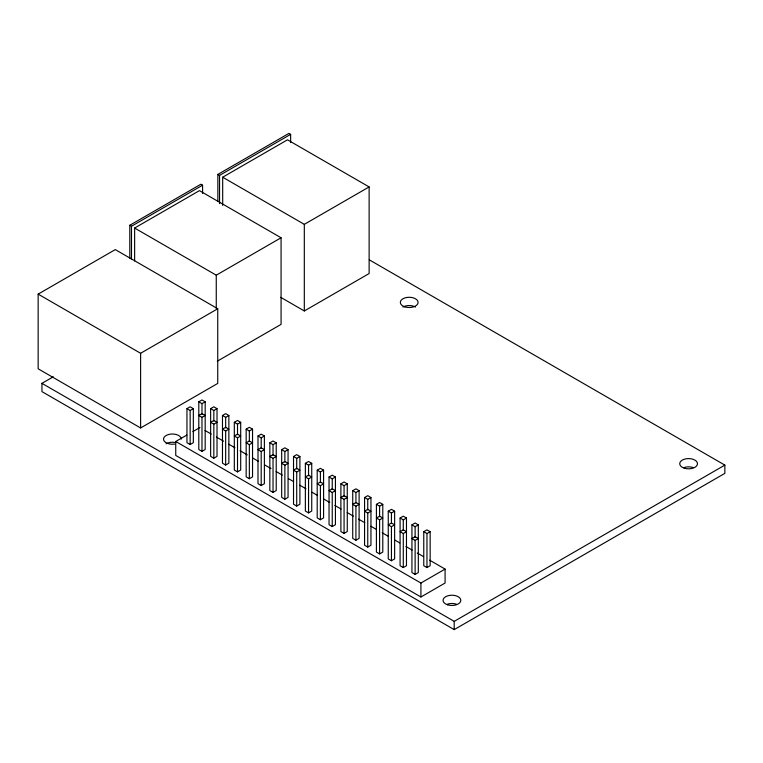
<?xml version="1.0" encoding="UTF-8"?>
<svg xmlns="http://www.w3.org/2000/svg" width="763" height="763" viewBox="0 0 763 763"><rect width="100%" height="100%" fill="white"/><g stroke="black" fill="none" stroke-linecap="round" stroke-linejoin="round"><path stroke-width="1.14" d="M129.796 258.228L129.796 225.266L200.888 184.217L202.577 185.199L202.577 193.44M217.856 201.499L217.856 174.422L288.948 133.382L290.636 134.355L290.636 142.595M129.796 225.266L131.484 226.239L202.577 185.199M217.856 174.422L219.544 175.404L290.636 134.355M134.631 260.936L134.631 228.051L199.439 190.636L281.07 237.77L281.07 324.38L217.283 361.204M222.682 205.4L222.682 177.216L287.498 139.801L369.13 186.925L369.13 273.536L304.313 310.961L280.717 297.332M38.15 294.127L115.28 249.596L217.741 308.748L217.741 383.417L140.611 427.957L38.15 368.796L38.15 294.127L140.611 353.288L217.741 308.748M134.631 228.051L216.263 275.185L281.07 237.77M222.682 177.216L304.313 224.341L369.13 186.925M369.282 259.821L724.85 465.106L724.85 473.365L454.204 629.618L41.946 391.61L41.946 383.35L53.267 376.808M186.954 408.644L190.149 406.803L193.335 408.644L193.335 442.683L190.149 444.524L186.954 442.683L186.954 408.644L190.149 410.484L193.335 408.644M198.8 401.805L201.985 399.965L205.18 401.805L205.18 449.521L201.985 451.362L198.8 449.521L198.8 401.805L201.985 403.646L205.18 401.805M210.636 408.644L213.831 406.803L217.016 408.644L217.016 456.36L213.831 458.201L210.636 456.36L210.636 408.644L213.831 410.484L217.016 408.644M201.985 417.323L205.18 415.482L201.985 413.641L198.8 415.482L201.985 417.323L201.985 451.362M429.626 560.156L445.087 569.084L445.087 583.037L420.918 596.99L175.738 455.435L175.738 441.481L186.811 435.091M192.858 431.6L199.906 427.528M222.481 415.482L225.667 413.641L228.862 415.482L228.862 463.198L225.667 465.039L222.481 463.198L222.481 415.482L225.667 417.323L228.862 415.482M213.831 424.161L217.016 422.311L213.831 420.47L210.636 422.311L213.831 424.161L213.831 458.201M234.317 422.311L237.512 420.47L240.698 422.311L240.698 470.027L237.512 471.868L234.317 470.027L234.317 422.311L237.512 424.161L240.698 422.311M225.667 430.99L228.862 429.149L225.667 427.309L222.481 429.149L225.667 430.99L225.667 465.039M246.163 429.149L249.348 427.309L252.543 429.149L252.543 476.865L249.348 478.706L246.163 476.865L246.163 429.149L249.348 430.99L252.543 429.149M237.512 437.828L240.698 435.988L237.512 434.147L234.317 435.988L237.512 437.828L237.512 471.868M257.999 435.988L261.194 434.147L264.38 435.988L264.38 483.704L261.194 485.545L257.999 483.704L257.999 435.988L261.194 437.828L264.38 435.988M249.348 444.667L252.543 442.826L249.348 440.985L246.163 442.826L249.348 444.667L249.348 478.706M269.844 442.826L273.03 440.985L276.225 442.826L276.225 490.542L273.03 492.383L269.844 490.542L269.844 442.826L273.03 444.667L276.225 442.826M261.194 451.505L264.38 449.665L261.194 447.814L257.999 449.665L261.194 451.505L261.194 485.545M281.681 449.665L284.876 447.814L288.061 449.665L288.061 497.371L284.876 499.221L281.681 497.371L281.681 449.665L284.876 451.505L288.061 449.665M273.03 458.334L276.225 456.493L273.03 454.653L269.844 456.493L273.03 458.334L273.03 492.383M293.526 456.493L296.712 454.653L299.907 456.493L299.907 504.209L296.712 506.05L293.526 504.209L293.526 456.493L296.712 458.334L299.907 456.493M284.876 465.172L288.061 463.332L284.876 461.491L281.681 463.332L284.876 465.172L284.876 499.221M305.362 463.332L308.557 461.491L311.743 463.332L311.743 511.048L308.557 512.889L305.362 511.048L305.362 463.332L308.557 465.172L311.743 463.332M296.712 472.011L299.907 470.17L296.712 468.329L293.526 470.17L296.712 472.011L296.712 506.05M317.208 470.17L320.393 468.329L323.588 470.17L323.588 517.886L320.393 519.727L317.208 517.886L317.208 470.17L320.393 472.011L323.588 470.17M308.557 478.849L311.743 477.009L308.557 475.168L305.362 477.009L308.557 478.849L308.557 512.889M329.044 477.009L332.239 475.168L335.424 477.009L335.424 524.725L332.239 526.565L329.044 524.725L329.044 477.009L332.239 478.849L335.424 477.009M320.393 485.688L323.588 483.837L320.393 481.997L317.208 483.837L320.393 485.688L320.393 519.727M340.889 483.837L344.075 481.997L347.27 483.837L347.27 531.553L344.075 533.394L340.889 531.553L340.889 483.837L344.075 485.688L347.27 483.837M332.239 492.516L335.424 490.676L332.239 488.835L329.044 490.676L332.239 492.516L332.239 526.565M352.725 490.676L355.92 488.835L359.106 490.676L359.106 538.392L355.92 540.233L352.725 538.392L352.725 490.676L355.92 492.516L359.106 490.676M344.075 499.355L347.27 497.514L344.075 495.673L340.889 497.514L344.075 499.355L344.075 533.394M364.571 497.514L367.756 495.673L370.952 497.514L370.952 545.23L367.756 547.071L364.571 545.23L364.571 497.514L367.756 499.355L370.952 497.514M355.92 506.193L359.106 504.353L355.92 502.512L352.725 504.353L355.92 506.193L355.92 540.233M376.407 504.353L379.602 502.512L382.788 504.353L382.788 552.069L379.602 553.909L376.407 552.069L376.407 504.353L379.602 506.193L382.788 504.353M367.756 513.032L370.952 511.191L367.756 509.341L364.571 511.191L367.756 513.032L367.756 547.071M388.253 511.191L391.438 509.341L394.633 511.191L394.633 558.898L391.438 560.738L388.253 558.898L388.253 511.191L391.438 513.032L394.633 511.191M379.602 519.861L382.788 518.02L379.602 516.179L376.407 518.02L379.602 519.861L379.602 553.909M400.089 518.02L403.284 516.179L406.469 518.02L406.469 565.736L403.284 567.577L400.089 565.736L400.089 518.02L403.284 519.861L406.469 518.02M391.438 526.699L394.633 524.858L391.438 523.017L388.253 524.858L391.438 526.699L391.438 560.738M411.934 524.858L415.12 523.017L418.315 524.858L418.315 572.574L415.12 574.415L411.934 572.574L411.934 524.858L415.12 526.699L418.315 524.858M403.284 533.537L406.469 531.697L403.284 529.856L400.089 531.697L403.284 533.537L403.284 567.577M423.77 531.697L426.965 529.856L430.151 531.697L430.151 565.736L426.965 567.577L423.77 565.736L423.77 531.697L426.965 533.537L430.151 531.697M415.12 540.376L418.315 538.535L415.12 536.694L411.934 538.535L415.12 540.376L415.12 574.415M175.738 441.481L420.918 583.037L445.087 569.084M41.946 383.35L454.204 621.359L724.85 465.106M205.056 430.504L211.237 434.071M216.387 437.046L223.597 441.214M228.747 444.18L234.928 447.747M240.078 450.723L247.288 454.891M252.439 457.867L258.619 461.434M264.809 465.001L270.989 468.568M276.139 471.544L282.32 475.111M288.5 478.678L293.65 481.653M299.83 485.22L306.011 488.787M312.191 492.354L317.341 495.33M323.522 498.897L329.702 502.474M334.852 505.44L341.032 509.016M347.213 512.583L353.403 516.15M358.553 519.126L364.733 522.693M370.913 526.26L376.064 529.236M382.244 532.803L388.424 536.37M394.605 539.937L399.755 542.913M405.935 546.48L412.115 550.047M417.266 553.022L423.446 556.589M454.204 621.359L454.204 629.618M426.965 533.537L426.965 567.577M420.918 583.037L420.918 596.99M415.12 526.699L415.12 537.266M403.284 519.861L403.284 530.428M391.438 513.032L391.438 523.59M379.602 506.193L379.602 516.761M367.756 499.355L367.756 509.922M355.92 492.516L355.92 503.084M344.075 485.688L344.075 496.246M332.239 478.849L332.239 489.407M320.393 472.011L320.393 482.578M308.557 465.172L308.557 475.74M304.313 224.341L304.313 310.961M296.712 458.334L296.712 468.902M284.876 451.505L284.876 462.063M273.03 444.667L273.03 455.234M261.194 437.828L261.194 448.396M249.348 430.99L249.348 441.558M237.512 424.161L237.512 434.719M225.667 417.323L225.667 427.89M219.544 175.404L219.544 203.654M216.263 275.185L216.263 308.405M213.831 410.484L213.831 421.052M201.985 403.646L201.985 414.214M190.149 410.484L190.149 444.524M140.611 353.288L140.611 427.957M131.484 226.239L131.484 259.21M402.921 307.031A8.889 5.131 0 0 1 415.492 307.031M684.163 467.528A8.889 5.131 0 0 1 693.042 467.528M447.49 604.162A8.889 5.131 0 0 1 456.369 604.162M166.105 443.761A8.889 5.131 0 0 1 174.689 442.426M174.689 444.085A8.889 5.131 0 0 1 163.644 440.013A8.889 5.131 0 0 1 171.618 434.013A8.889 5.131 0 0 1 181.279 439.126M404.762 306.84A8.889 5.131 0 0 0 418.095 302.406A8.889 5.131 0 0 0 404.762 297.961A8.889 5.131 0 0 0 404.762 306.84M684.163 468.148A8.889 5.131 0 0 0 697.487 463.704A8.889 5.131 0 0 0 684.163 459.269A8.889 5.131 0 0 0 684.163 468.148M447.49 604.792A8.889 5.131 0 0 0 460.814 600.347A8.889 5.131 0 0 0 447.49 595.903A8.889 5.131 0 0 0 447.49 604.792"/></g></svg>
